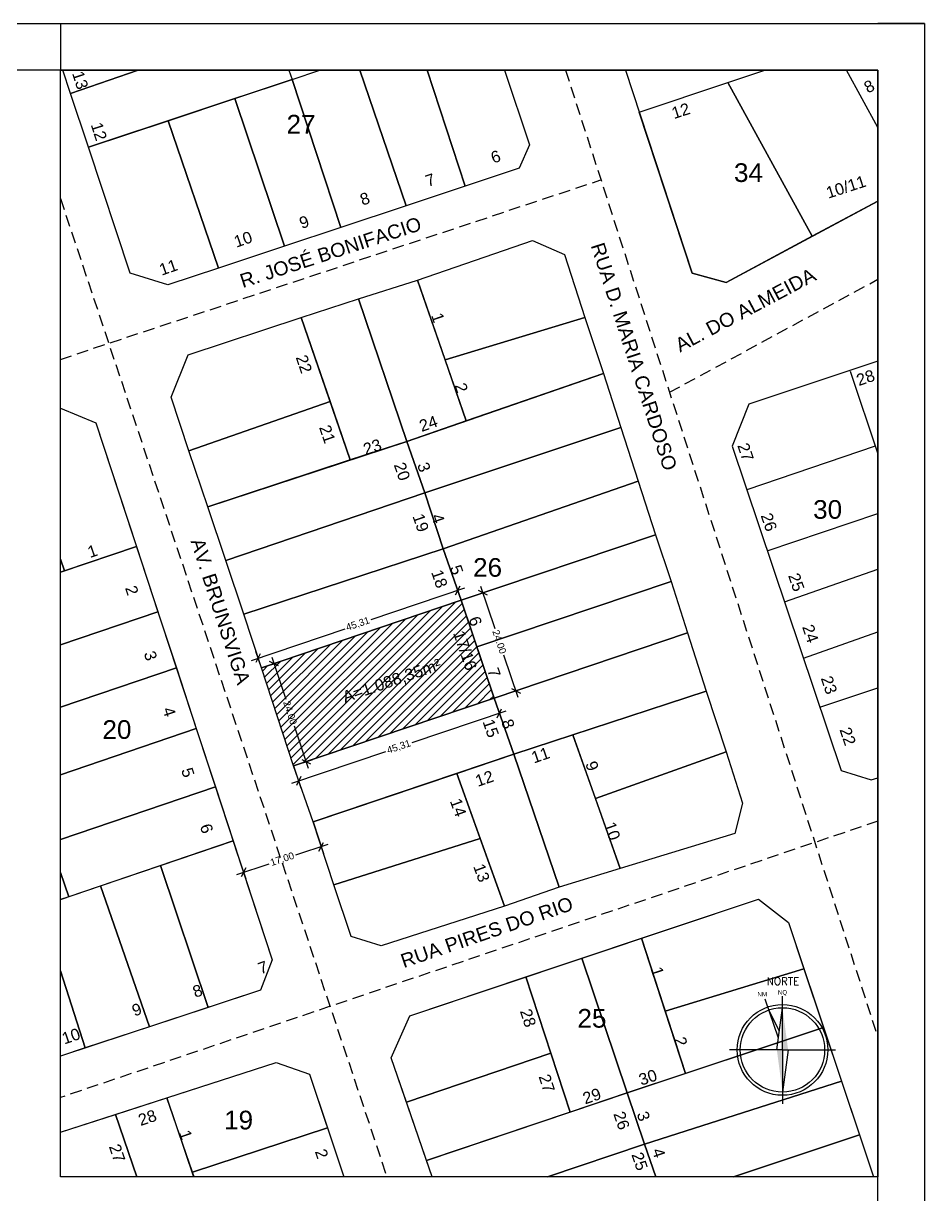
# Model space of a CAD drawing. Extents: x -120 to 1117, y 5 to 675.
# Drawn here: x 69.81 to 89.1, y 168.12 to 193.2 of the extents above; entities that cross this region are included whole.
import ezdxf
from ezdxf.enums import TextEntityAlignment as Align

# ---------------------------------------------------------------- set-up
doc = ezdxf.new("R2010")
doc.units = 0
doc.header["$MEASUREMENT"] = 0
doc.linetypes.add('HIDDEN', pattern=[0.375, 0.25, -0.125])
doc.layers.get('0').update_dxf_attribs({"linetype": 'CONTINUOUS'})
doc.layers.get('DEFPOINTS').update_dxf_attribs({"linetype": 'CONTINUOUS'})
for name, color, linetype in [('carimbo', 4, 'CONTINUOUS'), ('cota', 1, 'CONTINUOUS'), ('projecao', 4, 'HIDDEN'), ('texto', 7, 'CONTINUOUS')]:
    doc.layers.add(name, color=color, linetype=linetype)
doc.styles.add('ROMAND', font='arial.ttf')
doc.styles.add('ROMANT', font='romant')
doc.styles.get("Standard").update_dxf_attribs({"font": 'arial.ttf'})
doc.dimstyles.new('cotass', dxfattribs={"dimtxt": 0.15, "dimasz": 0.15, "dimexe": 0.15, "dimexo": 0, "dimgap": 0.05, "dimtad": 0, "dimzin": 4, "dimdsep": 46, "dimtxsty": 'Standard', "dimblk": 'OBLIQUE', "dimcen": 0, "dimdle": 0.15, "dimclrd": 256, "dimclrt": 4, "dimadec": 0, "dimazin": 1, "dimtfac": 1, "dimtix": 1, "dimtofl": 0, "dimtmove": 0, "dimatfit": 3, "dimldrblk": 'OPEN30', "dimfxl": 0, "dimtolj": 1, "dimtzin": 0, "dimlwd": -1, "dimarcsym": 0})

# ---------------------------------------------------------------- blocks, each defined once
blk = doc.blocks.new('A1')
for p, q in [((656, 594), (656, 584)), ((841, 594), (831, 594))]:
    blk.add_line(p, q)
blk.add_lwpolyline([(841, 0), (0, 0), (0, 594), (841, 594)], close=True)
at = {"color": 2}
blk.add_lwpolyline([(831, 10), (831, 584), (30, 584), (30, 10), (831, 10)], dxfattribs=at)
blk = doc.blocks.new('_Oblique')
at = {"color": 0, "linetype": 'ByBlock', "lineweight": -2}
blk.add_line((-0.5, -0.5), (0.5, 0.5), dxfattribs=at)
blk = doc.blocks.new('*D966')
at = {"layer": 'cota', "transparency": 16777216}
for p, q in [((79.597, 181.149), (79.901, 180.245)), ((80.399, 178.765), (80.095, 179.669))]:
    blk.add_line(p, q, dxfattribs=at)
at = {"layer": 'cota', "color": 0, "lineweight": -2, "transparency": 16777216}
for p, q in [((79.178, 180.85), (79.787, 181.055)), ((79.884, 178.75), (80.494, 178.955))]:
    blk.add_line(p, q, dxfattribs=at)
at = {"layer": 'DEFPOINTS', "color": 0, "transparency": 16777216}
for p in [(79.178, 180.85), (79.645, 181.007), (79.884, 178.75)]:
    blk.add_point(p, dxfattribs=at)
at = {"layer": 'cota', "transparency": 16777216, "xscale": 0.15, "yscale": 0.15, "zscale": 0.15}
for p, rotation in [((79.645, 181.007), 108.5882823860847), ((80.352, 178.907), 288.5882823860847)]:
    blk.add_blockref('_Oblique', p, dxfattribs=dict(at, rotation=rotation))
at = {"layer": 'cota', "color": 4, "transparency": 16777216, "insert": (79.998, 179.957), "char_height": 0.15, "attachment_point": 5, "rotation": 288.5883}
blk.add_mtext('\\A1;24.00', dxfattribs=at)
blk = doc.blocks.new('_Open30')
at = {"color": 0, "linetype": 'ByBlock', "lineweight": -2}
for p, q in [((-1, 0.27), (0, 0)), ((0, 0), (-1, -0.27)), ((0, 0), (-1, 0))]:
    blk.add_line(p, q, dxfattribs=at)
blk = doc.blocks.new('*D967')
at = {"layer": 'cota', "transparency": 16777216}
for p, q in [((79.25, 181.106), (77.246, 180.426)), ((74.691, 179.559), (76.694, 180.239))]:
    blk.add_line(p, q, dxfattribs=at)
at = {"layer": 'cota', "color": 0, "lineweight": -2, "transparency": 16777216}
for p, q in [((79.178, 180.85), (79.06, 181.2)), ((74.903, 179.4), (74.785, 179.75))]:
    blk.add_line(p, q, dxfattribs=at)
at = {"layer": 'DEFPOINTS', "color": 0, "transparency": 16777216}
for p in [(79.108, 181.058), (79.178, 180.85), (74.903, 179.4)]:
    blk.add_point(p, dxfattribs=at)
at = {"layer": 'cota', "transparency": 16777216, "xscale": 0.15, "yscale": 0.15, "zscale": 0.15}
for p, rotation in [((79.108, 181.058), 18.73597466963692), ((74.833, 179.608), 198.7359746696369)]:
    blk.add_blockref('_Oblique', p, dxfattribs=dict(at, rotation=rotation))
at = {"layer": 'cota', "color": 4, "transparency": 16777216, "insert": (76.97, 180.333), "char_height": 0.15, "attachment_point": 5, "rotation": 18.736}
blk.add_mtext('\\A1;45,31', dxfattribs=at)
blk = doc.blocks.new('*D968')
at = {"layer": 'cota', "color": 0, "lineweight": -2, "transparency": 16777216}
for p, q in [((79.884, 178.75), (80.042, 178.284)), ((75.591, 177.3), (75.748, 176.834))]:
    blk.add_line(p, q, dxfattribs=at)
at = {"layer": 'cota', "transparency": 16777216}
for p, q in [((80.136, 178.474), (78.123, 177.795)), ((75.558, 176.928), (77.57, 177.608))]:
    blk.add_line(p, q, dxfattribs=at)
at = {"layer": 'DEFPOINTS', "color": 0, "transparency": 16777216}
for p in [(79.884, 178.75), (75.591, 177.3), (75.7, 176.976)]:
    blk.add_point(p, dxfattribs=at)
at = {"layer": 'cota', "transparency": 16777216, "xscale": 0.15, "yscale": 0.15, "zscale": 0.15}
for p, rotation in [((79.994, 178.426), 18.65983298043305), ((75.7, 176.976), 198.659832980433)]:
    blk.add_blockref('_Oblique', p, dxfattribs=dict(at, rotation=rotation))
at = {"layer": 'cota', "color": 4, "transparency": 16777216, "insert": (77.847, 177.701), "char_height": 0.15, "attachment_point": 5, "rotation": 18.6598}
blk.add_mtext('\\A1;45,31', dxfattribs=at)
blk = doc.blocks.new('*D969')
at = {"layer": 'cota', "transparency": 16777216}
for p, q in [((75.127, 179.631), (75.423, 178.728)), ((75.908, 177.246), (75.612, 178.15))]:
    blk.add_line(p, q, dxfattribs=at)
at = {"layer": 'cota', "color": 0, "lineweight": -2, "transparency": 16777216}
for p, q in [((74.903, 179.4), (75.316, 179.535)), ((75.591, 177.3), (76.004, 177.435))]:
    blk.add_line(p, q, dxfattribs=at)
at = {"layer": 'DEFPOINTS', "color": 0, "transparency": 16777216}
for p in [(74.903, 179.4), (75.861, 177.389), (75.591, 177.3)]:
    blk.add_point(p, dxfattribs=at)
at = {"layer": 'cota', "transparency": 16777216, "xscale": 0.15, "yscale": 0.15, "zscale": 0.15}
for p, rotation in [((75.174, 179.489), 108.1274610038362), ((75.861, 177.389), 288.1274610038362)]:
    blk.add_blockref('_Oblique', p, dxfattribs=dict(at, rotation=rotation))
at = {"layer": 'cota', "color": 4, "transparency": 16777216, "insert": (75.518, 178.439), "char_height": 0.15, "attachment_point": 5, "rotation": 288.1275}
blk.add_mtext('\\A1;24.00', dxfattribs=at)
blk = doc.blocks.new('*D970')
at = {"layer": 'cota', "color": 0, "lineweight": -2, "transparency": 16777216}
for p, q in [((76.009, 176.1), (76.231, 175.426)), ((74.345, 175.554), (74.567, 174.879))]:
    blk.add_line(p, q, dxfattribs=at)
at = {"layer": 'cota', "transparency": 16777216}
for p, q in [((76.326, 175.615), (75.633, 175.387)), ((74.377, 174.975), (75.071, 175.203))]:
    blk.add_line(p, q, dxfattribs=at)
at = {"layer": 'DEFPOINTS', "color": 0, "transparency": 16777216}
for p in [(76.009, 176.1), (74.345, 175.554), (74.52, 175.022)]:
    blk.add_point(p, dxfattribs=at)
at = {"layer": 'cota', "transparency": 16777216, "xscale": 0.15, "yscale": 0.15, "zscale": 0.15}
for p, rotation in [((76.184, 175.568), 18.17298431495213), ((74.52, 175.022), 198.1729843149521)]:
    blk.add_blockref('_Oblique', p, dxfattribs=dict(at, rotation=rotation))
at = {"layer": 'cota', "color": 4, "transparency": 16777216, "insert": (75.352, 175.295), "char_height": 0.15, "attachment_point": 5, "rotation": 18.173}
blk.add_mtext('\\A1;17,00', dxfattribs=at)

msp = doc.modelspace()

# ---------------------------------------------------------------- hatches: boundary and pattern name
at = {"layer": 'carimbo'}
h = msp.add_hatch(dxfattribs=at)
h.set_pattern_fill('ANSI31', color=253, style=0)
h.set_pattern_definition([(45, (5, 133.8), (-0.08838835, 0.08838835), [])])
h.paths.add_polyline_path([(75.591, 177.3), (74.903, 179.4), (79.178, 180.85), (79.884, 178.75)])

# ---------------------------------------------------------------- linework, layer by layer
for p, q in [((87.509, 185.75), (88.1, 183.986)), ((88.045, 184.149), (85.293, 183.213)), ((85.732, 181.909), (88.1, 182.702)), ((86.101, 180.812), (88.1, 181.51)), ((86.505, 179.609), (88.1, 180.168)), ((86.858, 178.56), (88.1, 178.975)), ((85.971, 171.471), (85.684, 172.307)), ((86.058, 171.218), (86.058, 172.37)), ((86.058, 171.218), (86.058, 172.37)), ((85.991, 171.619), (85.765, 172.072)), ((85.938, 171.218), (86.058, 172.121)), ((85.938, 171.218), (86.058, 172.121)), ((86.058, 171.218), (84.923, 171.218)), ((86.179, 171.218), (86.058, 170.315)), ((86.058, 171.218), (86.058, 170.067)), ((86.179, 171.218), (86.058, 170.315)), ((86.058, 171.218), (86.058, 170.067)), ((86.058, 171.218), (87.194, 171.218))]:
    msp.add_line(p, q, dxfattribs=at)
for points in [[(70.6, 192.2), (88.1, 192.2), (88.1, 168.5), (70.6, 168.5)], [(74.337, 191.593), (75.559, 192), (76.605, 188.831), (75.394, 188.428), (74.337, 191.593), (74.337, 191.593), (74.337, 191.593)], [(82.991, 191.298), (84.891, 191.935), (86.695, 188.641), (84.853, 187.65), (84.122, 187.85), (82.991, 191.298), (82.991, 191.298), (82.991, 191.298)], [(72.91, 191.117), (74.337, 191.593), (75.394, 188.428), (73.987, 187.96), (72.91, 191.117), (72.91, 191.117), (72.91, 191.117)], [(71.201, 190.547), (72.91, 191.117), (73.987, 187.96), (72.903, 187.6), (72.097, 187.85), (71.201, 190.547), (71.201, 190.547), (71.201, 190.547)], [(78.835, 185.998), (78.247, 187.7), (80.709, 188.55), (81.391, 188.25), (81.828, 186.9), (78.835, 185.998), (78.835, 185.998), (78.835, 185.998)], [(79.288, 184.688), (78.016, 184.25), (76.984, 187.3), (78.247, 187.7), (79.288, 184.688), (79.288, 184.688), (79.288, 184.688)], [(78.016, 184.25), (76.803, 183.851), (75.753, 186.9), (76.984, 187.3), (78.016, 184.25), (78.016, 184.25), (78.016, 184.25)], [(75.753, 186.9), (76.372, 185.102), (73.353, 184.05), (72.972, 185.2), (73.334, 186.1), (75.753, 186.9), (75.753, 186.9), (75.753, 186.9)], [(79.288, 184.688), (78.835, 185.998), (81.828, 186.9), (82.228, 185.7), (79.288, 184.688), (79.288, 184.688), (79.288, 184.688)], [(78.403, 183.15), (78.016, 184.25), (82.228, 185.7), (82.597, 184.55), (78.403, 183.15), (78.403, 183.15), (78.403, 183.15)], [(76.372, 185.102), (76.803, 183.851), (73.759, 182.85), (73.353, 184.05), (76.372, 185.102), (76.372, 185.102), (76.372, 185.102)], [(78.797, 181.95), (78.403, 183.15), (82.597, 184.55), (82.972, 183.4), (78.797, 181.95), (78.797, 181.95), (78.797, 181.95)], [(78.016, 184.25), (78.403, 183.15), (74.141, 181.7), (73.759, 182.85), (78.016, 184.25), (78.016, 184.25), (78.016, 184.25)], [(79.178, 180.85), (78.797, 181.95), (82.972, 183.4), (83.341, 182.25), (79.178, 180.85), (79.178, 180.85), (79.178, 180.85)], [(78.403, 183.15), (78.797, 181.95), (74.528, 180.55), (74.141, 181.7), (78.403, 183.15), (78.403, 183.15), (78.403, 183.15)], [(79.515, 179.848), (79.178, 180.85), (83.341, 182.25), (83.672, 181.25), (79.515, 179.848), (79.515, 179.848), (79.515, 179.848)], [(78.797, 181.95), (79.178, 180.85), (74.903, 179.4), (74.528, 180.55), (78.797, 181.95), (78.797, 181.95), (78.797, 181.95)], [(79.884, 178.75), (79.515, 179.848), (83.672, 181.25), (84.022, 180.15), (79.884, 178.75), (79.884, 178.75), (79.884, 178.75)], [(80.309, 177.55), (79.884, 178.75), (84.022, 180.15), (84.422, 178.9), (80.309, 177.55), (80.309, 177.55), (80.309, 177.55)], [(82.055, 176.601), (81.573, 177.965), (84.422, 178.9), (84.853, 177.6), (82.055, 176.601), (82.055, 176.601), (82.055, 176.601)], [(79.884, 178.75), (80.309, 177.55), (76.009, 176.1), (75.591, 177.3), (79.884, 178.75), (79.884, 178.75), (79.884, 178.75)], [(80.309, 177.55), (81.573, 177.965), (82.584, 175.1), (81.278, 174.7), (80.309, 177.55), (80.309, 177.55), (80.309, 177.55)], [(82.584, 175.1), (82.055, 176.601), (84.853, 177.6), (85.203, 176.5), (85.041, 175.85), (82.584, 175.1), (82.584, 175.1), (82.584, 175.1)], [(79.09, 177.139), (80.309, 177.55), (81.278, 174.7), (80.109, 174.3), (79.09, 177.139), (79.09, 177.139), (79.09, 177.139)], [(79.09, 177.139), (79.589, 175.749), (76.453, 174.75), (76.009, 176.1), (79.09, 177.139), (79.09, 177.139), (79.09, 177.139)], [(72.741, 175.167), (74.298, 175.698), (75.134, 173.15), (74.884, 172.5), (73.762, 172.129), (72.741, 175.167), (72.741, 175.167), (72.741, 175.167)], [(79.589, 175.749), (80.109, 174.3), (77.466, 173.45), (76.822, 173.65), (76.453, 174.75), (79.589, 175.749), (79.589, 175.749), (79.589, 175.749)], [(71.456, 174.729), (72.741, 175.167), (73.762, 172.129), (72.51, 171.716), (71.456, 174.729), (71.456, 174.729), (71.456, 174.729)], [(83.546, 172.048), (83.037, 173.609), (85.547, 174.45), (86.184, 173.95), (86.517, 172.953), (83.546, 172.048), (83.546, 172.048), (83.546, 172.048)], [(83.979, 170.715), (82.734, 170.3), (81.765, 173.183), (83.037, 173.609), (83.979, 170.715), (83.979, 170.715), (83.979, 170.715)], [(82.734, 170.3), (81.51, 169.887), (80.566, 172.781), (81.765, 173.183), (82.734, 170.3), (82.734, 170.3), (82.734, 170.3)], [(83.979, 170.715), (83.546, 172.048), (86.517, 172.953), (86.936, 171.7), (83.979, 170.715), (83.979, 170.715), (83.979, 170.715)], [(80.566, 172.781), (81.097, 171.152), (78.009, 170.1), (77.684, 171.05), (78.084, 171.95), (80.566, 172.781), (80.566, 172.781), (80.566, 172.781)], [(83.103, 169.2), (82.734, 170.3), (86.936, 171.7), (87.32, 170.551), (83.103, 169.2), (83.103, 169.2), (83.103, 169.2)], [(81.097, 171.152), (81.51, 169.887), (78.438, 168.849), (78.009, 170.1), (81.097, 171.152), (81.097, 171.152), (81.097, 171.152)], [(73.428, 168.6), (72.881, 170.192), (75.222, 170.95), (75.934, 170.7), (76.318, 169.549), (73.428, 168.6), (73.428, 168.6), (73.428, 168.6)]]:
    msp.add_lwpolyline(points, close=True, dxfattribs=at)
for points in [[(72.264, 192.2), (70.816, 191.7), (70.652, 192.2)], [(75.493, 192.2), (75.559, 192), (71.201, 190.547), (70.816, 191.7), (72.264, 192.2)], [(77.008, 192.2), (78.004, 189.296), (76.605, 188.831), (75.559, 192), (76.151, 192.2)], [(78.452, 192.2), (79.267, 189.716), (78.004, 189.296), (77.008, 192.2)], [(80.105, 192.2), (80.641, 190.6), (80.422, 190.1), (79.267, 189.716), (78.452, 192.2)], [(82.696, 192.2), (84.122, 187.85), (84.853, 187.65), (88.1, 189.397)], [(88.1, 189.397), (86.695, 188.641), (84.891, 191.935), (85.681, 192.2)], [(88.1, 190.971), (87.43, 192.2)], [(88.1, 185.967), (85.341, 185.05), (84.978, 184.15), (87.316, 177.2), (87.959, 177), (88.1, 177.045)], [(70.6, 184.964), (71.359, 184.65), (72.23, 181.998), (70.686, 181.477), (70.6, 181.729)], [(70.6, 184.964), (71.359, 184.65), (75.134, 173.15), (74.884, 172.5), (70.6, 171.084)], [(70.6, 181.448), (72.23, 181.998), (72.688, 180.601), (70.6, 179.894)], [(70.6, 181.729), (70.686, 181.477), (70.6, 181.448)], [(70.6, 179.894), (72.688, 180.601), (73.084, 179.398), (70.6, 178.555)], [(70.6, 178.555), (73.084, 179.398), (73.509, 178.1), (70.6, 177.111)], [(70.6, 177.111), (73.509, 178.1), (73.919, 176.853), (70.6, 175.723)], [(70.6, 175.723), (73.919, 176.853), (74.298, 175.698), (70.779, 174.498), (70.6, 175.02)], [(70.6, 175.02), (70.779, 174.498), (70.601, 174.436)], [(70.6, 174.436), (71.456, 174.729), (72.51, 171.716), (71.131, 171.26), (70.6, 172.911)], [(78.558, 168.5), (77.684, 171.05), (78.084, 171.95), (85.547, 174.45), (86.184, 173.95), (88.005, 168.5)], [(70.6, 172.911), (71.131, 171.26), (70.6, 171.084)], [(70.6, 169.454), (75.222, 170.95), (75.934, 170.7), (76.668, 168.5)], [(83.344, 168.5), (83.103, 169.2), (87.32, 170.551), (87.704, 169.4), (85.011, 168.5)], [(78.558, 168.5), (78.438, 168.849), (82.734, 170.3), (83.103, 169.2), (81.03, 168.5)], [(72.237, 168.5), (71.777, 169.835), (72.881, 170.192), (73.45, 168.5)], [(70.6, 169.454), (71.777, 169.835), (72.236, 168.5)], [(73.461, 168.5), (73.428, 168.6), (76.318, 169.549), (76.668, 168.5)], [(85.011, 168.5), (87.704, 169.4), (88.005, 168.5)], [(81.03, 168.5), (83.103, 169.2), (83.344, 168.5)]]:
    msp.add_lwpolyline(points, dxfattribs=at)
at = {"layer": 'carimbo', "color": 6}
msp.add_lwpolyline([(75.591, 177.3), (74.903, 179.4), (79.178, 180.85), (79.884, 178.75), (75.591, 177.3)], dxfattribs=at)
at = {"layer": 'carimbo'}
for radius in [0.971, 0.903]:
    msp.add_circle((86.058, 171.218), radius, dxfattribs=at)
for points in [[(86.058, 171.218), (86.179, 171.218), (86.058, 172.121), (86.058, 171.218)], [(86.179, 171.218), (86.058, 171.218), (86.058, 172.121)], [(86.058, 171.218), (86.179, 171.218), (86.058, 172.121), (86.058, 171.218)], [(86.179, 171.218), (86.058, 171.218), (86.058, 172.121)], [(85.938, 171.218), (86.058, 171.218), (86.058, 170.315)], [(85.938, 171.218), (86.058, 171.218), (86.058, 170.315)]]:
    msp.add_solid(points, dxfattribs=at)
at = {"layer": 'projecao'}
for points in [[(81.413, 192.2), (88.1, 171.485)], [(70.6, 186.006), (82.172, 189.85)], [(70.6, 189.45), (77.59, 168.5)], [(83.641, 185.3), (88.1, 187.721)], [(88.1, 176.118), (70.6, 170.197)]]:
    msp.add_lwpolyline(points, dxfattribs=at)

# ---------------------------------------------------------------- block references
at = {"layer": 'carimbo', "xscale": 0.1000000000003638, "yscale": 0.1000000000003638, "zscale": 0.1000000000003638}
msp.add_blockref('A1', (5, 133.8), dxfattribs=at)

# ---------------------------------------------------------------- texts
at = {"layer": 'carimbo'}
for tag, height, style, p in [('NORTE', 0.1623, 'ROMANT', (86.069, 172.608)), ('NM', 0.096, 'ROMAND', (85.625, 172.363)), ('NQ', 0.096, 'ROMAND', (86.059, 172.403))]:
    msp.add_attdef(tag, text='NM', height=height, dxfattribs=dict(at, style=style)).set_placement(p, align=Align.CENTER)
at = {"layer": 'texto'}
for s, height, rotation, p in [('13', 0.25, 288, (70.847, 192.132)), ('8', 0.25, 28, (87.887, 191.696)), ('12', 0.25, 18, (83.734, 191.15)), ('12', 0.25, 288, (71.247, 191.032)), ('6', 0.25, 19, (79.867, 190.197)), ('7', 0.25, 19, (78.467, 189.697)), ('10/11', 0.25, 18, (87.04, 189.446)), ('8', 0.25, 19, (77.067, 189.297)), ('R. JOSÉ BONIFACIO', 0.3, 18, (74.504, 187.531)), ('9', 0.25, 19, (75.767, 188.797)), ('10', 0.25, 19, (74.367, 188.397)), ('RUA D. MARIA CARDOSO', 0.3, 288, (81.949, 188.444)), ('11', 0.25, 19, (72.767, 187.797)), ('AL. DO ALMEIDA', 0.3, 28, (83.865, 186.151)), ('1', 0.25, 289, (78.534, 186.95)), ('22', 0.25, 289, (75.634, 186.05)), ('28', 0.25, 19, (87.693, 185.433)), ('2', 0.25, 289, (79.034, 185.45)), ('21', 0.25, 289, (76.134, 184.55)), ('24', 0.25, 19, (78.334, 184.45)), ('23', 0.25, 19, (77.134, 183.95)), ('27', 0.25, 289, (85.088, 184.164)), ('20', 0.25, 289, (77.734, 183.75)), ('3', 0.25, 289, (78.234, 183.75)), ('19', 0.25, 289, (78.134, 182.65)), ('4', 0.25, 289, (78.534, 182.65)), ('26', 0.25, 289, (85.588, 182.664)), ('AV. BRUNSVIGA', 0.3, 288, (73.383, 182.114)), ('1', 0.25, 19, (71.234, 181.75)), ('5', 0.25, 289, (78.934, 181.55)), ('18', 0.25, 289, (78.534, 181.45)), ('25', 0.25, 289, (86.175, 181.377)), ('2', 0.25, 288, (71.982, 181.113)), ('6', 0.25, 289, (79.334, 180.45)), ('24', 0.25, 289, (86.475, 180.277)), ('17/16', 0.25, 289, (79.004, 180.146)), ('3', 0.25, 288, (72.382, 179.713)), ('A=1.088,35m²', 0.25, 19, (76.692, 178.651)), ('7', 0.25, 289, (79.734, 179.35)), ('23', 0.25, 289, (86.875, 179.177)), ('4', 0.25, 288, (72.782, 178.513)), ('15', 0.25, 289, (79.634, 178.25)), ('8', 0.25, 289, (80.034, 178.25)), ('22', 0.25, 289, (87.275, 178.077)), ('11', 0.25, 19, (80.734, 177.35)), ('9', 0.25, 289, (81.834, 177.35)), ('5', 0.25, 288, (73.182, 177.213)), ('12', 0.25, 19, (79.534, 176.85)), ('14', 0.25, 290, (78.934, 176.55)), ('10', 0.25, 289, (82.234, 176.05)), ('6', 0.25, 288, (73.582, 176.013)), ('13', 0.25, 290, (79.434, 175.15)), ('RUA PIRES DO RIO', 0.3, 19, (77.95, 172.968)), ('7', 0.25, 19, (74.884, 172.833)), ('1', 0.25, 288, (83.234, 172.95)), ('8', 0.25, 19, (73.484, 172.333)), ('9', 0.25, 19, (72.184, 171.933)), ('28', 0.25, 288, (80.434, 172.05)), ('10', 0.25, 19, (70.684, 171.333)), ('2', 0.25, 288, (83.734, 171.45)), ('30', 0.25, 19, (83.034, 170.45)), ('27', 0.25, 288, (80.834, 170.65)), ('29', 0.25, 19, (81.834, 170.05)), ('28', 0.25, 19, (72.318, 169.586)), ('26', 0.25, 289, (82.434, 169.85)), ('3', 0.25, 289, (82.934, 169.85)), ('1', 0.25, 289, (73.134, 169.45)), ('27', 0.25, 289, (71.634, 169.15)), ('2', 0.25, 289, (76.044, 169.045)), ('4', 0.25, 289, (83.261, 169.065)), ('25', 0.25, 289, (82.821, 168.977))]:
    msp.add_text(s, height=height, rotation=rotation, dxfattribs=at).set_placement(p)
for s, p in [('27', (75.442, 190.842)), ('34', (85.02, 189.805)), ('30', (86.714, 182.592)), ('26', (79.434, 181.35)), ('20', (71.5, 177.879)), ('25', (81.668, 171.695)), ('19', (74.104, 169.516))]:
    msp.add_text(s, height=0.4, dxfattribs=at).set_placement(p)

# ---------------------------------------------------------------- dimensions: what is measured, and where the dimension line sits
at = {"layer": 'cota'}
for p1, p2, distance, text, picture, middle in [((74.903, 179.4), (79.178, 180.85), 0.219, '45,31', '*D967', (76.97, 180.333)), ((79.884, 178.75), (79.178, 180.85), -0.493, '24.00', '*D966', (79.998, 179.957)), ((74.903, 179.4), (75.591, 177.3), 0.285, '24.00', '*D969', (75.518, 178.439)), ((79.884, 178.75), (75.591, 177.3), 0.342, '45,31', '*D968', (77.847, 177.701)), ((76.009, 176.1), (74.345, 175.554), 0.56, '17,00', '*D970', (75.352, 175.295))]:
    dim = msp.add_aligned_dim(p1=p1, p2=p2, distance=distance, text=text, dimstyle='cotass', dxfattribs=at)
    dim.commit()
    dim.dimension.update_dxf_attribs({"geometry": picture, "text_midpoint": middle})

doc.saveas('drawing.dxf')
